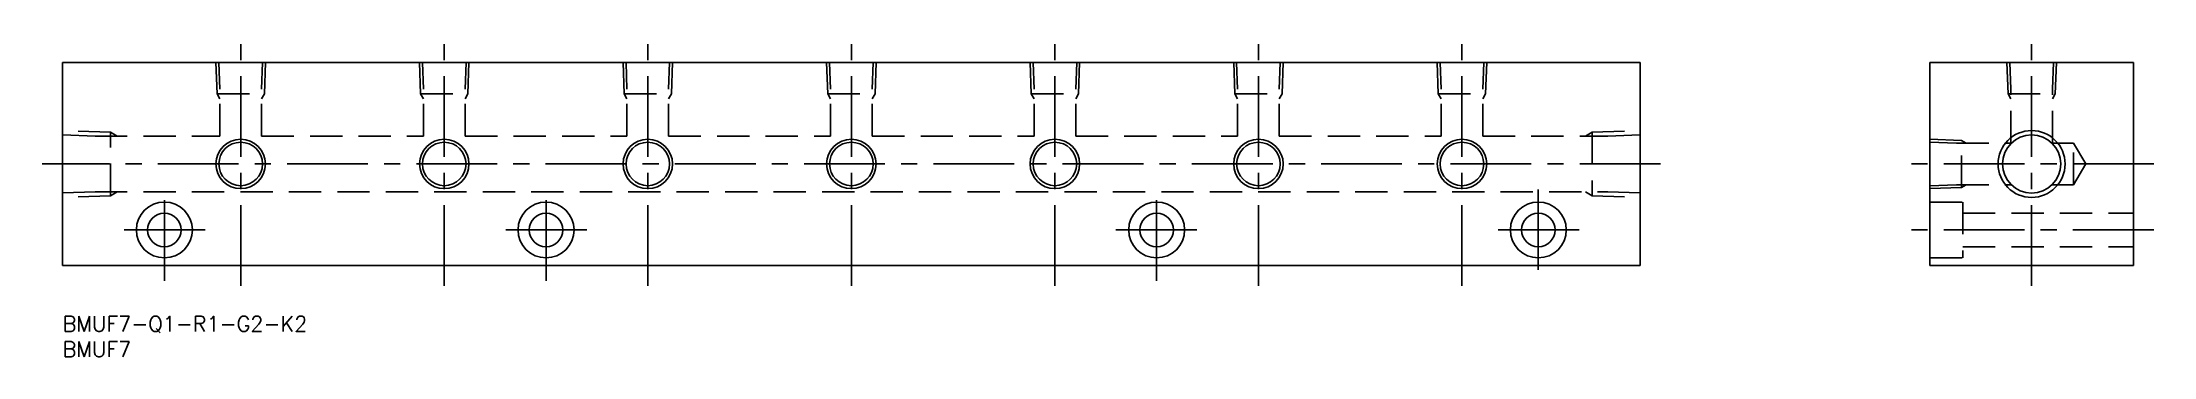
# Model space of a CAD drawing. Extents: x -4 to 411, y -8 to 54.
import ezdxf

# ---------------------------------------------------------------- set-up
doc = ezdxf.new("R2010")
doc.units = 0
doc.header["$LTSCALE"] = 0.5
doc.linetypes.add('CENTER', pattern=[50.8, 31.75, -6.35, 6.35, -6.35])
doc.linetypes.add('DASHED', pattern=[19.05, 12.7, -6.35])
for name, color, linetype in [('MSM_CENTER', 1, 'CENTER'), ('MSM_CONTINUOUS', 7, 'CONTINUOUS'), ('MSM_DASHED', 4, 'DASHED'), ('MSM_NARROW', 5, 'CONTINUOUS'), ('MSM_PART_NUMBER', 7, 'CONTINUOUS')]:
    doc.layers.add(name, color=color, linetype=linetype)
doc.styles.get("Standard").update_dxf_attribs({"font": 'txt.shx', "height": 3, "bigfont": 'bigfont.shx'})

# ---------------------------------------------------------------- blocks, each defined once
blk = doc.blocks.new('*U5')
at = {"layer": 'MSM_PART_NUMBER'}
blk.add_text('BMUF7-Q1-R1-G2-K2', height=3, dxfattribs=at).set_placement((0, -3))
blk = doc.blocks.new('*U6')
at = {"layer": 'MSM_PART_NUMBER'}
blk.add_text('BMUF7', height=3, dxfattribs=at).set_placement((0, -8))

msp = doc.modelspace()

# ---------------------------------------------------------------- linework, layer by layer
at = {"layer": 'MSM_CENTER'}
for p, q in [((35, 6), (35, 54)), ((75, 6), (75, 54)), ((115, 6), (115, 54)), ((155, 6), (155, 54)), ((195, 6), (195, 54)), ((235, 6), (235, 54)), ((275, 6), (275, 54)), ((386.94, 6), (386.94, 54)), ((314, 30), (-4, 30)), ((410.94, 30), (362.94, 30)), ((20, 7), (20, 25)), ((95, 7), (95, 25)), ((215, 7), (215, 25)), ((290, 25), (290, 7)), ((28, 17), (12, 17)), ((103, 17), (87, 17)), ((207, 17), (223, 17)), ((298, 17), (282, 17)), ((410.94, 17), (362.94, 17))]:
    msp.add_line(p, q, dxfattribs=at)
at = {"layer": 'MSM_CONTINUOUS'}
for p, q in [((0, 50), (310, 50)), ((0, 10), (0, 50)), ((310, 50), (310, 10)), ((406.94, 50), (366.94, 50)), ((366.94, 10), (366.94, 50)), ((406.94, 50), (406.94, 10)), ((310, 10), (0, 10)), ((406.94, 10), (366.94, 10))]:
    msp.add_line(p, q, dxfattribs=at)
for centre, radius in [((35, 30), 4.28), ((75, 30), 4.28), ((115, 30), 4.28), ((155, 30), 4.28), ((195, 30), 4.28), ((235, 30), 4.28), ((275, 30), 4.28), ((386.94, 30), 5.72), ((20, 17), 5.5), ((95, 17), 5.5), ((215, 17), 5.5), ((290, 17), 5.5), ((20, 17), 3.3), ((95, 17), 3.3), ((215, 17), 3.3), ((290, 17), 3.3)]:
    msp.add_circle(centre, radius, dxfattribs=at)
at = {"layer": 'MSM_DASHED'}
for p, q in [((30.35, 43.8), (30.14, 50)), ((30.9, 44.76), (30.72, 50)), ((39.1, 44.76), (39.28, 50)), ((39.65, 43.8), (39.86, 50)), ((70.35, 43.8), (70.14, 50)), ((70.9, 44.76), (70.72, 50)), ((79.1, 44.76), (79.28, 50)), ((79.65, 43.8), (79.86, 50)), ((110.35, 43.8), (110.14, 50)), ((110.9, 44.76), (110.72, 50)), ((119.1, 44.76), (119.28, 50)), ((119.65, 43.8), (119.86, 50)), ((150.35, 43.8), (150.14, 50)), ((150.9, 44.76), (150.72, 50)), ((159.1, 44.76), (159.28, 50)), ((159.65, 43.8), (159.86, 50)), ((190.35, 43.8), (190.14, 50)), ((190.9, 44.76), (190.72, 50)), ((199.1, 44.76), (199.28, 50)), ((199.65, 43.8), (199.86, 50)), ((230.35, 43.8), (230.14, 50)), ((230.9, 44.76), (230.72, 50)), ((239.1, 44.76), (239.28, 50)), ((239.65, 43.8), (239.86, 50)), ((270.35, 43.8), (270.14, 50)), ((270.9, 44.76), (270.72, 50)), ((279.1, 44.76), (279.28, 50)), ((279.65, 43.8), (279.86, 50)), ((382.3, 43.8), (382.08, 50)), ((382.84, 44.76), (382.66, 50)), ((391.04, 44.76), (391.23, 50)), ((391.59, 43.8), (391.81, 50)), ((30.35, 43.8), (30.9, 42.85)), ((30.35, 43.8), (39.65, 43.8)), ((30.9, 35.5), (30.9, 44.76)), ((39.1, 35.5), (39.1, 44.76)), ((39.1, 42.85), (39.65, 43.8)), ((70.35, 43.8), (70.9, 42.85)), ((70.35, 43.8), (79.65, 43.8)), ((70.9, 35.5), (70.9, 44.76)), ((79.1, 35.5), (79.1, 44.76)), ((79.1, 42.85), (79.65, 43.8)), ((110.35, 43.8), (110.9, 42.85)), ((110.35, 43.8), (119.65, 43.8)), ((110.9, 35.5), (110.9, 44.76)), ((119.1, 35.5), (119.1, 44.76)), ((119.1, 42.85), (119.65, 43.8)), ((150.35, 43.8), (150.9, 42.85)), ((150.35, 43.8), (159.65, 43.8)), ((150.9, 35.5), (150.9, 44.76)), ((159.1, 35.5), (159.1, 44.76)), ((159.1, 42.85), (159.65, 43.8)), ((190.35, 43.8), (190.9, 42.85)), ((190.35, 43.8), (199.65, 43.8)), ((190.9, 35.5), (190.9, 44.76)), ((199.1, 35.5), (199.1, 44.76)), ((199.1, 42.85), (199.65, 43.8)), ((230.35, 43.8), (230.9, 42.85)), ((230.35, 43.8), (239.65, 43.8)), ((230.9, 35.5), (230.9, 44.76)), ((239.1, 35.5), (239.1, 44.76)), ((239.1, 42.85), (239.65, 43.8)), ((270.35, 43.8), (270.9, 42.85)), ((270.35, 43.8), (279.65, 43.8)), ((270.9, 35.5), (270.9, 44.76)), ((279.1, 35.5), (279.1, 44.76)), ((279.1, 42.85), (279.65, 43.8)), ((382.3, 43.8), (382.84, 42.85)), ((382.3, 43.8), (391.59, 43.8)), ((382.84, 34.1), (382.84, 44.76)), ((391.04, 34.1), (391.04, 44.76)), ((391.04, 42.85), (391.59, 43.8)), ((9.4, 36.25), (0, 36.58)), ((6.37, 35.5), (0, 35.72)), ((6.37, 35.5), (30.9, 35.5)), ((10.7, 35.5), (9.4, 36.25)), ((9.4, 23.75), (9.4, 36.25)), ((39.1, 35.5), (70.9, 35.5)), ((79.1, 35.5), (110.9, 35.5)), ((119.1, 35.5), (150.9, 35.5)), ((159.1, 35.5), (190.9, 35.5)), ((199.1, 35.5), (230.9, 35.5)), ((239.1, 35.5), (270.9, 35.5)), ((279.1, 35.5), (303.63, 35.5)), ((300.6, 36.25), (299.3, 35.5)), ((300.6, 36.25), (310, 36.58)), ((300.6, 36.25), (300.6, 23.75)), ((303.63, 35.5), (310, 35.72)), ((373.14, 34.65), (366.94, 34.86)), ((372.18, 34.1), (366.94, 34.28)), ((372.18, 34.1), (382.84, 34.1)), ((374.09, 34.1), (373.14, 34.65)), ((373.14, 25.35), (373.14, 34.65)), ((391.04, 34.1), (395.19, 34.1)), ((395.19, 25.9), (395.19, 34.1)), ((395.19, 34.1), (397.56, 30)), ((395.19, 25.9), (397.56, 30)), ((372.18, 25.9), (366.94, 25.72)), ((373.14, 25.35), (366.94, 25.14)), ((372.18, 25.9), (382.95, 25.9)), ((373.14, 25.35), (374.09, 25.9)), ((390.93, 25.9), (395.19, 25.9)), ((6.37, 24.5), (0, 24.28)), ((9.4, 23.75), (0, 23.42)), ((6.37, 24.5), (303.63, 24.5)), ((9.4, 23.75), (10.7, 24.5)), ((299.3, 24.5), (300.6, 23.75)), ((300.6, 23.75), (310, 23.42)), ((303.63, 24.5), (310, 24.28)), ((366.94, 22.5), (373.44, 22.5)), ((373.44, 22.5), (373.44, 11.5)), ((373.44, 20.3), (406.94, 20.3)), ((373.44, 13.7), (406.94, 13.7)), ((366.94, 11.5), (373.44, 11.5))]:
    msp.add_line(p, q, dxfattribs=at)
at = {"layer": 'MSM_NARROW'}
for centre, radius in [((35, 30), 4.86), ((75, 30), 4.86), ((115, 30), 4.86), ((155, 30), 4.86), ((195, 30), 4.86), ((235, 30), 4.86), ((275, 30), 4.86), ((386.94, 30), 6.58)]:
    msp.add_circle(centre, radius, dxfattribs=at)

# ---------------------------------------------------------------- block references
at = {"layer": 'MSM_CONTINUOUS'}
for name in ['*U5', '*U6']:
    msp.add_blockref(name, (0, 0), dxfattribs=at)

doc.saveas('drawing.dxf')
